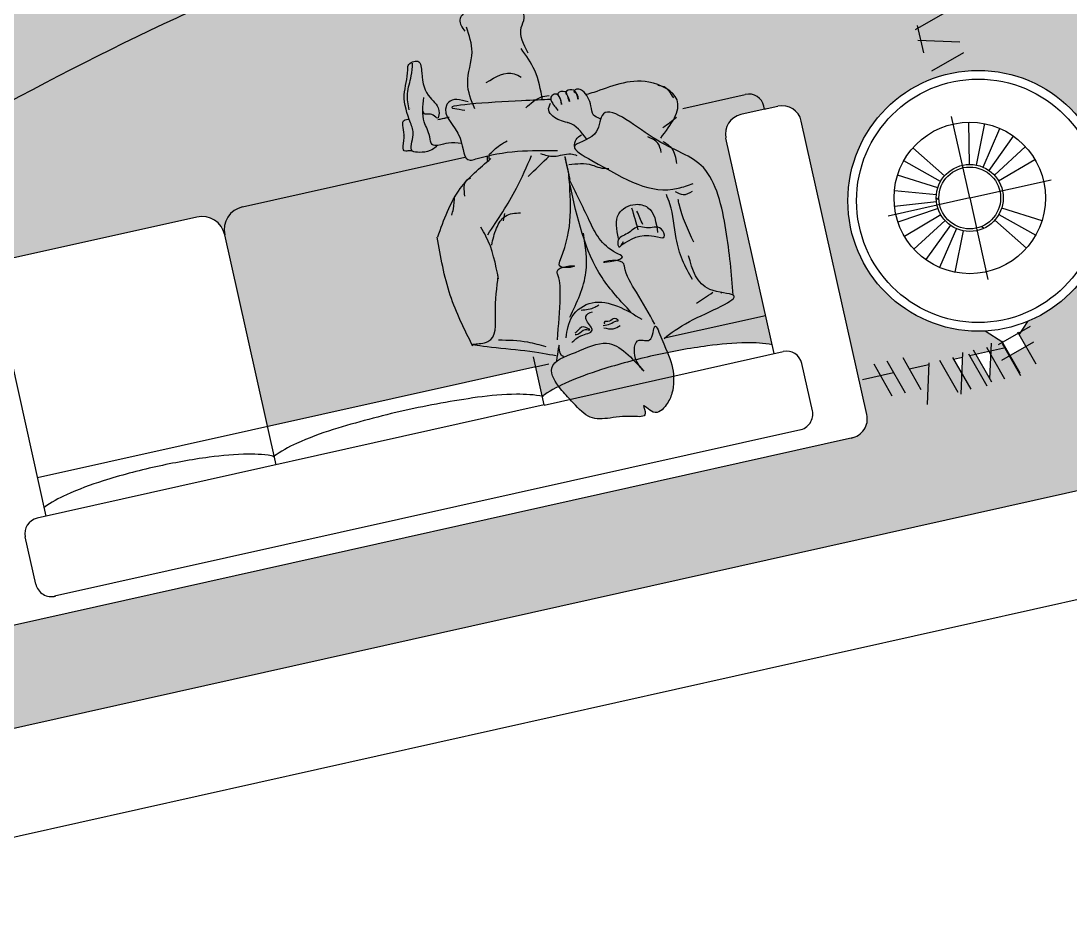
# Model space of a CAD drawing. Extents: x -6935 to 6681, y -4073 to 3778.
# Drawn here: x -339.9 to -111.7, y 275.2 to 472.6 of the extents above; entities that cross this region are included whole.
import ezdxf

# ---------------------------------------------------------------- set-up
doc = ezdxf.new("R2010")
doc.units = 0
doc.header["$MEASUREMENT"] = 0
for name, color, linetype in [('3', 3, 'Continuous'), ('6', 7, 'Continuous'), ('8', 8, 'Continuous'), ('平面布置', 7, 'Continuous')]:
    doc.layers.add(name, color=color, linetype=linetype)
doc.layers.add('blue', color=160, linetype='Continuous', lineweight=0)

# ---------------------------------------------------------------- blocks, each defined once
blk = doc.blocks.new('salon2')
at = {"layer": '3', "ltscale": 3}
h = blk.add_hatch(color=252, dxfattribs=at)
edge = h.paths.add_edge_path()
edge.add_spline(control_points=[(-0.2052, 0.9601), (-0.174, 0.9777), (-0.1221, 1.0096), (-0.1415, 1.0854), (-0.1498, 1.1638), (-0.2103, 1.1435), (-0.2445, 1.121), (-0.3057, 1.0887), (-0.2902, 1.0338), (-0.315, 0.9671), (-0.2734, 0.9773), (-0.3177, 0.9531), (-0.2963, 0.9228), (-0.2681, 0.9), (-0.2122, 0.8888), (-0.1771, 0.899), (-0.1033, 0.9098), (-0.1614, 0.9226), (-0.1332, 0.9597), (-0.1788, 0.9714), (-0.1985, 0.9636), (-0.2052, 0.9601)], knot_values=[6.92976, 6.92976, 6.92976, 6.92976, 88.633957, 150.80248, 204.81141, 248.139794, 279.389018, 321.893636, 408.375761, 431.643524, 447.144857, 469.07466, 497.305108, 522.125936, 570.063074, 628.708388, 656.922664, 684.873946, 704.64736, 740.083308, 760.727208, 760.727208, 760.727208, 760.727208], degree=3, periodic=0)
at = {"layer": '3', "color": 7}
for p, q in [((-0.4536, 0.5444), (-0.4534, 2.4188)), ((0.3257, 1.8316), (0.3259, 2.3548)), ((-0.3769, 2.3474), (-0.2714, 2.3474)), ((-0.4116, 0.6504), (-0.4109, 2.3134)), ((-0.2377, 1.1831), (-0.2374, 2.3134)), ((-0.2374, 2.2933), (0.2426, 2.2931)), ((-0.1526, 1.1831), (-0.1524, 2.2932)), ((-0.2377, 1.7808), (0.1421, 1.7807)), ((0.1421, 1.7807), (0.2747, 1.7806)), ((0.3257, 1.7296), (0.3257, 1.2343)), ((-0.2377, 1.1833), (-0.2374, 0.6505)), ((-0.2377, 1.1831), (-0.1306, 1.1831)), ((-0.1526, 1.1833), (-0.1526, 1.154)), ((-0.1525, 0.8961), (-0.1524, 0.6706)), ((0.3259, 0.7483), (0.3259, 0.6091)), ((-0.2374, 0.6706), (0.2426, 0.6708)), ((-0.3769, 0.6164), (-0.2714, 0.6165)), ((0.2852, 0.5719), (0.2852, 0.6283)), ((0.2854, 0.5761), (0.2854, 0.5454)), ((0.2854, 0.5751), (0.2919, 0.5751)), ((-0.4109, 0.5026), (0.2429, 0.5029)), ((-0.0076, 0.2541), (-0.0172, 0.3455)), ((0, 0.1817), (0, 0.3635)), ((0.0076, 0.2541), (0.0172, 0.3455)), ((-0.0364, 0.2448), (-0.0824, 0.3244)), ((-0.0225, 0.2509), (-0.0509, 0.3384)), ((0.0225, 0.2509), (0.0509, 0.3384)), ((0.0364, 0.2448), (0.0824, 0.3244)), ((-0.0487, 0.2358), (-0.1102, 0.3041)), ((0.0487, 0.2358), (0.1102, 0.3041)), ((-0.0589, 0.2245), (-0.1332, 0.2785)), ((0.0589, 0.2245), (0.1332, 0.2785)), ((0.0163, 0.2527), (0.0116, 0.2479)), ((-0.0665, 0.2113), (-0.1505, 0.2487)), ((0, 0.1817), (-0.1817, 0.1817)), ((-0.0662, 0.1702), (-0.0709, 0.1655)), ((0, 0.1817), (0, 0)), ((0, 0.1817), (0.1817, 0.1817)), ((0.0712, 0.1666), (0.1611, 0.1475)), ((-0.0589, 0.1389), (-0.1332, 0.0849)), ((0.0589, 0.1389), (0.1332, 0.0849)), ((0.0665, 0.1521), (0.1505, 0.1147)), ((-0.0487, 0.1276), (-0.1102, 0.0593)), ((-0.0364, 0.1187), (-0.0824, 0.0391)), ((0.0364, 0.1187), (0.0824, 0.0391)), ((0.0487, 0.1276), (0.1102, 0.0593)), ((0.0225, 0.1125), (0.0509, 0.0251))]:
    blk.add_line(p, q, dxfattribs=at)
for centre, radius in [((-0.0101, 0.1651), 0.2835), ((0, 0.1817), 0.1647), ((0, 0.1817), 0.0728), ((0, 0.1817), 0.0672)]:
    blk.add_circle(centre, radius, dxfattribs=at)
for centre, radius, start, end in [((-0.3764, 2.3122), 0.0352, 90.762, 182.1128), ((-0.2715, 2.3134), 0.034, 359.9772, 89.9772), ((-0.5013, 2.1788), 0.3057, 11.5033, 21.9875), ((-0.9171, 2.0942), 0.73, 4.8055, 11.5033), ((-1.5887, 2.0377), 1.404, 359.9772, 4.8055), ((-1.5887, 2.0377), 1.404, 355.1489, 359.9772), ((-0.9171, 1.9807), 0.73, 348.451, 355.1489), ((-0.5014, 1.8958), 0.3057, 337.5906, 348.451), ((0.2747, 1.8316), 0.051, 269.9772, 359.9772), ((-0.5015, 1.6671), 0.3057, 21.7999, 22.3637), ((-0.5014, 1.6658), 0.3057, 11.549, 22.4094), ((0.2747, 1.7296), 0.051, 0.0228, 90.0228), ((-0.9171, 1.5809), 0.73, 4.8511, 11.549), ((-2.4486, 1.4691), 2.2655, 0.3248, 4.3921), ((-2.4486, 1.4948), 2.2655, 355.6079, 359.6752), ((-0.9171, 1.383), 0.73, 348.451, 355.1489), ((-0.5014, 1.2981), 0.3057, 337.5906, 348.451), ((-0.5014, 1.0681), 0.3057, 11.549, 22.4094), ((-0.5015, 1.2968), 0.3057, 337.6363, 338.2001), ((-0.9171, 0.9832), 0.73, 4.8511, 11.549), ((-1.5887, 0.9262), 1.404, 0.0228, 4.8511), ((-1.5887, 0.9262), 1.404, 355.1945, 0.0228), ((-0.9171, 0.8697), 0.73, 348.4967, 355.1945), ((-0.5013, 0.7851), 0.3057, 338.0125, 348.4967), ((0.2427, 0.6283), 0.0425, 0.0228, 90.0228), ((-0.3764, 0.6516), 0.0352, 177.8872, 269.238), ((-0.2715, 0.6505), 0.034, 270.0228, 0.0228), ((0.2919, 0.6091), 0.034, 270.0228, 0.0228), ((-0.4107, 0.5456), 0.0429, 178.4457, 269.7882), ((0.2429, 0.5454), 0.0425, 270.0228, 0.0228)]:
    blk.add_arc(centre, radius, start, end, dxfattribs=at)
at = {"layer": '3', "color": 252, "ltscale": 3}
for points, knots in [([(0.362, 1.2888, 0.6857), (0.3596, 1.2942, 0.6857), (0.3539, 1.307, 0.6857), (0.3561, 1.325, 0.6857), (0.3646, 1.353, 0.6857), (0.3959, 1.3284, 0.6857), (0.4351, 1.3354, 0.6857), (0.4863, 1.3405, 0.6857), (0.5223, 1.3162, 0.6857), (0.5524, 1.3117, 0.6857), (0.5573, 1.2801, 0.6857), (0.5108, 1.2892, 0.6857), (0.4722, 1.2883, 0.6857), (0.4448, 1.2611, 0.6857), (0.4156, 1.2742, 0.6857), (0.4374, 1.2813, 0.6857), (0.4324, 1.3013, 0.6857), (0.4409, 1.3007, 0.6857), (0.442, 1.3007, 0.6857)], [0, 0, 0, 0, 15.214729, 36.055512, 48.857472, 79.738512, 103.122769, 157.685733, 206.194273, 214.411126, 234.296897, 257.825245, 307.464974, 341.56748, 352.042995, 362.192251, 380.803332, 383.401633, 383.401633, 383.401633, 383.401633]), ([(0.3635, 1.3421, 0.6857), (0.3645, 1.3454, 0.6857), (0.3661, 1.3501, 0.6857), (0.3663, 1.3686, 0.6857), (0.4009, 1.3456, 0.6857), (0.4352, 1.3544, 0.6857), (0.4335, 1.3386, 0.6857), (0.4331, 1.3347, 0.6857)], [0, 0, 0, 0, 9.109215, 13.285838, 44.707752, 72.752889, 81.852859, 81.852859, 81.852859, 81.852859]), ([(-0.1391, 1.1346, 0.6857), (-0.1317, 1.1519, 0.6857), (-0.1125, 1.1965, 0.6857), (-0.0663, 1.3456, 0.6857), (-0.0844, 1.2534, 0.6857), (-0.0084, 1.2435, 0.6857), (0.0341, 1.2282, 0.6857), (0.0583, 1.2195, 0.6857)], [0, 0, 0, 0, 60.518576, 156.742964, 182.299185, 237.275016, 309.902587, 309.902587, 309.902587, 309.902587]), ([(-0.0792, 1.3068, 0.6857), (-0.0397, 1.3167, 0.6857), (0.0419, 1.3371, 0.6857), (0.1259, 1.3328, 0.6857), (0.1693, 1.3306, 0.6857)], [0, 0, 0, 0, 106.409885, 220.025525, 220.025525, 220.025525, 220.025525]), ([(0.1694, 1.3293, 0.6857), (0.2029, 1.3084, 0.6857), (0.2632, 1.2706, 0.6857), (0.2958, 1.2078, 0.6857), (0.3103, 1.1798, 0.6857)], [0, 0, 0, 0, 101.553402, 183.196527, 183.196527, 183.196527, 183.196527]), ([(0.4523, 1.3303, 0.6857), (0.4645, 1.3298, 0.6857), (0.4899, 1.3288, 0.6857), (0.5195, 1.3094, 0.6857), (0.5411, 1.3032, 0.6857), (0.5501, 1.3007, 0.6857)], [0, 0, 0, 0, 31.421868, 65.723795, 90.374568, 90.374568, 90.374568, 90.374568]), ([(0.3561, 1.2354, 0.6857), (0.3595, 1.2444, 0.6857), (0.3657, 1.2609, 0.6857), (0.3618, 1.2813, 0.6857), (0.3668, 1.3022, 0.6857), (0.393, 1.2964, 0.6857), (0.425, 1.3089, 0.6857), (0.454, 1.2992, 0.6857), (0.4716, 1.2932, 0.6857)], [0, 0, 0, 0, 24.284632, 45.084884, 56.190964, 71.83444, 101.967681, 148.338712, 148.338712, 148.338712, 148.338712]), ([(0.209, 1.2893, 0.6857), (0.2131, 1.2872, 0.6857), (0.2257, 1.2805, 0.6857), (0.2394, 1.2766, 0.6857), (0.2488, 1.274, 0.6857)], [0, 0, 0, 0, 12.001288, 37.458402, 37.458402, 37.458402, 37.458402]), ([(0.4416, 1.201, 0.6857), (0.4496, 1.2165, 0.6857), (0.4591, 1.2347, 0.6857), (0.4264, 1.2663, 0.6857), (0.3843, 1.2231, 0.6857), (0.3139, 1.2403, 0.6857), (0.323, 1.151, 0.6857), (0.3091, 1.0907, 0.6857), (0.2962, 1.0344, 0.6857)], [0, 0, 0, 0, 37.77004, 44.330448, 112.206702, 158.127425, 169.373671, 326.046663, 326.046663, 326.046663, 326.046663]), ([(0.4077, 1.0244, 0.6857), (0.4105, 1.0422, 0.6857), (0.4246, 1.1203, 0.6857), (0.4502, 1.2807, 0.6857), (0.4286, 1.2198, 0.6857), (0.4257, 1.2116, 0.6857)], [229.252261, 229.252261, 229.252261, 229.252261, 259.312026, 344.867622, 358.082672, 358.082672, 358.082672, 358.082672]), ([(0.4183, 1.274, 0.6857), (0.4183, 1.2671, 0.6857), (0.4183, 1.2587, 0.6857), (0.4183, 1.2503, 0.6857), (0.4183, 1.2488, 0.6857)], [0, 0, 0, 0, 18.199941, 22.100035, 22.100035, 22.100035, 22.100035]), ([(-0.1152, 1.1516, 0.6857), (-0.1087, 1.1636, 0.6857), (-0.0919, 1.1945, 0.6857), (-0.0836, 1.2287, 0.6857), (-0.0785, 1.2495, 0.6857)], [0, 0, 0, 0, 36.019014, 92.081432, 92.081432, 92.081432, 92.081432]), ([(0.052, 1.2204, 0.6857), (0.0845, 1.2196, 0.6857), (0.1246, 1.2187, 0.6857), (0.1623, 1.2309, 0.6857), (0.1694, 1.2332, 0.6857)], [0, 0, 0, 0, 84.476355, 104.032988, 104.032988, 104.032988, 104.032988]), ([(0.2427, 1.2526, 0.6857), (0.2568, 1.2514, 0.6857), (0.2748, 1.2498, 0.6857), (0.2786, 1.2344, 0.6857), (0.2794, 1.2312, 0.6857)], [0, 0, 0, 0, 31.408902, 39.899476, 39.899476, 39.899476, 39.899476]), ([(0.1264, 1.2189, 0.6857), (0.1379, 1.2136, 0.6857), (0.159, 1.2037, 0.6857), (0.1869, 1.1773, 0.6857), (0.1833, 1.1542, 0.6857), (0.1815, 1.1424, 0.6857)], [0, 0, 0, 0, 33.626167, 62.160116, 91.695701, 91.695701, 91.695701, 91.695701]), ([(0.1502, 1.2225, 0.6857), (0.1777, 1.1936, 0.6857), (0.2231, 1.1458, 0.6857), (0.2765, 1.1073, 0.6857), (0.2975, 1.0921, 0.6857)], [0, 0, 0, 0, 104.676597, 172.875133, 172.875133, 172.875133, 172.875133]), ([(0.4237, 1.1904, 0.6857), (0.4435, 1.1937, 0.6857), (0.4863, 1.2008, 0.6857), (0.5401, 1.1626, 0.6857), (0.582, 1.1672, 0.6857), (0.6008, 1.1693, 0.6857)], [0, 0, 0, 0, 51.063738, 110.501338, 159.193788, 159.193788, 159.193788, 159.193788]), ([(0.3191, 1.1822, 0.6857), (0.3248, 1.1732, 0.6857), (0.3339, 1.1588, 0.6857), (0.3387, 1.1425, 0.6857), (0.3406, 1.1363, 0.6857)], [0, 0, 0, 0, 27.640179, 44.620551, 44.620551, 44.620551, 44.620551]), ([(0.5163, 1.0502, 0.6857), (0.537, 1.056, 0.6857), (0.5654, 1.0638, 0.6857), (0.5944, 1.0365, 0.6857), (0.6359, 1.0475, 0.6857), (0.6277, 1.1039, 0.6857), (0.6479, 1.1465, 0.6857), (0.6201, 1.1863, 0.6857), (0.6023, 1.1786, 0.6857), (0.5929, 1.1746, 0.6857)], [0, 0, 0, 0, 51.063966, 69.760857, 98.442485, 136.21289, 196.583877, 217.96974, 241.616381, 241.616381, 241.616381, 241.616381]), ([(-0.2131, 0.9557, 0.6857), (-0.1792, 0.9746, 0.6857), (-0.1214, 1.0069, 0.6857), (-0.1415, 1.0854, 0.6857), (-0.1498, 1.1638, 0.6857), (-0.2103, 1.1435, 0.6857), (-0.2445, 1.121, 0.6857), (-0.3057, 1.0887, 0.6857), (-0.2902, 1.0338, 0.6857), (-0.315, 0.9671, 0.6857), (-0.2734, 0.9773, 0.6857), (-0.3177, 0.9531, 0.6857), (-0.2963, 0.9228, 0.6857), (-0.2681, 0.9, 0.6857), (-0.2122, 0.8888, 0.6857), (-0.1771, 0.899, 0.6857), (-0.1033, 0.9098, 0.6857), (-0.1614, 0.9226, 0.6857), (-0.1332, 0.9597, 0.6857), (-0.1838, 0.9727, 0.6857), (-0.204, 0.9609, 0.6857), (-0.2131, 0.9557, 0.6857)], [0, 0, 0, 0, 88.633957, 150.80248, 204.81141, 248.139794, 279.389018, 321.893636, 408.375761, 431.643524, 447.144857, 469.07466, 497.305108, 522.125936, 570.063074, 628.708388, 656.922664, 684.873946, 704.64736, 740.083308, 769.084366, 769.084366, 769.084366, 769.084366]), ([(0.474, 1.1534, 0.6857), (0.4817, 1.1304, 0.6857), (0.4914, 1.1013, 0.6857), (0.4726, 1.081, 0.6857), (0.4687, 1.0767, 0.6857)], [0, 0, 0, 0, 55.878701, 70.732003, 70.732003, 70.732003, 70.732003]), ([(-0.144, 1.1184, 0.6857), (-0.1431, 1.1202, 0.6857), (-0.1386, 1.1287, 0.6857), (-0.1018, 1.1176, 0.6857), (-0.1316, 1.1293, 0.6857), (-0.1496, 1.1363, 0.6857)], [0, 0, 0, 0, 4.957486, 24.33421, 53.851131, 53.851131, 53.851131, 53.851131]), ([(-0.1056, 1.1243, 0.6857), (-0.0756, 1.1149, 0.6857), (-0.0302, 1.1007, 0.6857), (0.0172, 1.09, 0.6857), (0.0521, 1.0958, 0.6857), (0.0392, 1.0208, 0.6857), (0.0427, 1.0937, 0.6857), (0.092, 1.0596, 0.6857), (0.146, 1.0356, 0.6857), (0.2097, 1.0259, 0.6857), (0.2407, 1.0212, 0.6857)], [0, 0, 0, 0, 82.179012, 124.172551, 131.128421, 166.009294, 194.708047, 207.195703, 291.828264, 372.00922, 372.00922, 372.00922, 372.00922]), ([(-0.1052, 1.105, 0.6857), (-0.0899, 1.0991, 0.6857), (-0.0577, 1.0866, 0.6857), (-0.0351, 1.0311, 0.6857), (-0.0616, 0.9773, 0.6857), (-0.0882, 0.9496, 0.6857), (-0.102, 0.9352, 0.6857)], [0, 0, 0, 0, 41.941762, 88.289003, 137.229401, 190.028503, 190.028503, 190.028503, 190.028503]), ([(-0.1183, 1.0952, 0.6857), (-0.1143, 1.0885, 0.6857), (-0.1059, 1.0745, 0.6857), (-0.1078, 1.0368, 0.6857), (-0.0842, 1.053, 0.6857), (-0.0654, 1.0544, 0.6857), (-0.0638, 1.0434, 0.6857), (-0.0628, 1.0364, 0.6857)], [0, 0, 0, 0, 21.811235, 45.429417, 66.268319, 74.855405, 90.278481, 90.278481, 90.278481, 90.278481]), ([(-0.103, 1.0842, 0.6857), (-0.1032, 1.0821, 0.6857), (-0.1039, 1.0734, 0.6857), (-0.0924, 1.065, 0.6857), (-0.1042, 1.0443, 0.6857), (-0.0845, 1.0652, 0.6857), (-0.0959, 1.0751, 0.6857), (-0.099, 1.0822, 0.6857), (-0.0999, 1.0842, 0.6857)], [0, 0, 0, 0, 5.37014, 22.350864, 30.841366, 44.263375, 58.721741, 64.724876, 64.724876, 64.724876, 64.724876]), ([(-0.0633, 1.0873, 0.6857), (-0.0356, 1.0652, 0.6857), (0.0151, 1.0247, 0.6857), (0.0794, 1.0205, 0.6857), (0.1085, 1.0185, 0.6857)], [0, 0, 0, 0, 90.713488, 165.812862, 165.812862, 165.812862, 165.812862]), ([(0.4017, 1.0812, 0.6857), (0.4086, 1.0693, 0.6857), (0.4186, 1.0519, 0.6857), (0.4174, 1.0323, 0.6857), (0.417, 1.0261, 0.6857)], [0, 0, 0, 0, 34.902027, 51.012448, 51.012448, 51.012448, 51.012448]), ([(-0.054, 1.0597, 0.6857), (-0.0553, 1.0493, 0.6857), (-0.0569, 1.0357, 0.6857), (-0.0521, 1.023, 0.6857), (-0.051, 1.02, 0.6857)], [0, 0, 0, 0, 26.8507, 35.340922, 35.340922, 35.340922, 35.340922]), ([(0.2977, 1.072, 0.6857), (0.2925, 1.0631, 0.6857), (0.2809, 1.0434, 0.6857), (0.2873, 1.0142, 0.6857), (0.2787, 0.9995, 0.6857), (0.2763, 0.9955, 0.6857)], [0, 0, 0, 0, 26.441749, 58.774114, 70.780485, 70.780485, 70.780485, 70.780485]), ([(0.4105, 1.0423, 0.6857), (0.4329, 1.0414, 0.6857), (0.4742, 1.0399, 0.6857), (0.5121, 1.056, 0.6857), (0.5295, 1.0635, 0.6857)], [0, 0, 0, 0, 58.013512, 107.149157, 107.149157, 107.149157, 107.149157]), ([(0.3071, 0.9676, 0.6857), (0.3242, 0.9751, 0.6857), (0.3422, 0.983, 0.6857), (0.3552, 1.0098, 0.6857), (0.364, 1.0251, 0.6857), (0.386, 1.0372, 0.6857), (0.3953, 1.0303, 0.6857), (0.4, 1.0268, 0.6857)], [0, 0, 0, 0, 45.537019, 47.905206, 78.191519, 91.952902, 106.155728, 106.155728, 106.155728, 106.155728]), ([(-0.1188, 0.9101, 0.6857), (-0.0932, 0.9175, 0.6857), (-0.0478, 0.9307, 0.6857), (-0.001, 0.9494, 0.6857), (0.0376, 0.945, 0.6857), (0.0394, 1.0308, 0.6857), (0.0312, 0.9318, 0.6857), (0.0707, 0.9866, 0.6857), (0.1346, 1, 0.6857), (0.1988, 1.0156, 0.6857), (0.2328, 1.0238, 0.6857)], [0, 0, 0, 0, 70.409867, 124.986685, 129.624235, 168.516696, 205.713361, 218.8346, 299.734666, 390.28545, 390.28545, 390.28545, 390.28545]), ([(-0.102, 1.0201, 0.6857), (-0.1051, 1.0136, 0.6857), (-0.1108, 1.0019, 0.6857), (-0.107, 0.9896, 0.6857), (-0.1052, 0.9841, 0.6857)], [0, 0, 0, 0, 18.113831, 32.718438, 32.718438, 32.718438, 32.718438]), ([(-0.0969, 1.02, 0.6857), (-0.0973, 1.0147, 0.6857), (-0.0983, 1.004, 0.6857), (-0.093, 0.9947, 0.6857), (-0.0946, 0.9832, 0.6857), (-0.0828, 0.9954, 0.6857), (-0.0947, 1.0024, 0.6857), (-0.0869, 1.0176, 0.6857), (-0.0927, 1.017, 0.6857), (-0.0938, 1.0169, 0.6857)], [0, 0, 0, 0, 13.425536, 27.116244, 29.801129, 37.393081, 48.463136, 59.203416, 61.886553, 61.886553, 61.886553, 61.886553]), ([(-0.0818, 0.955, 0.6857), (-0.0533, 0.9718, 0.6857), (0.0372, 1.025, 0.6857), (0.1439, 1.0243, 0.6857), (0.2169, 1.0238, 0.6857)], [0, 0, 0, 0, 86.085059, 272.751702, 272.751702, 272.751702, 272.751702]), ([(0.261, 1.0169, 0.6857), (0.259, 0.9997, 0.6857), (0.2563, 0.9764, 0.6857), (0.2383, 0.9527, 0.6857), (0.2351, 0.9406, 0.6857), (0.2335, 0.9342, 0.6857)], [0, 0, 0, 0, 44.281186, 59.934993, 76.915365, 76.915365, 76.915365, 76.915365]), ([(0.3433, 0.929, 0.6857), (0.3465, 0.9339, 0.6857), (0.3538, 0.945, 0.6857), (0.3812, 0.94, 0.6857), (0.4049, 0.9461, 0.6857), (0.4186, 0.9606, 0.6857), (0.4148, 0.9757, 0.6857), (0.4069, 0.964, 0.6857), (0.3902, 0.9671, 0.6857), (0.4087, 0.9656, 0.6857), (0.4207, 0.971, 0.6857), (0.4183, 0.9934, 0.6857), (0.4064, 0.9855, 0.6857), (0.3872, 0.9855, 0.6857), (0.4072, 0.9871, 0.6857), (0.4197, 0.9878, 0.6857), (0.4204, 1.0101, 0.6857), (0.4059, 1.0034, 0.6857), (0.3805, 1.0047, 0.6857), (0.4118, 1.0015, 0.6857), (0.4187, 1.0146, 0.6857), (0.4124, 1.0258, 0.6857), (0.4005, 1.0239, 0.6857), (0.3909, 1.0191, 0.6857), (0.3844, 1.0163, 0.6857), (0.3807, 1.0147, 0.6857)], [0, 0, 0, 0, 14.245589, 32.27085, 65.424938, 75.415665, 83.125969, 92.594533, 101.062211, 108.471373, 123.178778, 136.06387, 144.792436, 155.430033, 166.067631, 176.109786, 189.879186, 198.412834, 212.213818, 230.332194, 238.870274, 247.408355, 257.993066, 266.055047, 276.480967, 276.480967, 276.480967, 276.480967]), ([(-0.0944, 0.73, 0.6857), (-0.0486, 0.7236, 0.6857), (0.0433, 0.7109, 0.6857), (0.2036, 0.7121, 0.6857), (0.2548, 0.8196, 0.6857), (0.3921, 0.9184, 0.6857), (0.3008, 0.9398, 0.6857), (0.3056, 1.0193, 0.6857), (0.2092, 0.9097, 0.6857), (0.1514, 0.8522, 0.6857), (0.1601, 0.7736, 0.6857), (0.1614, 0.7619, 0.6857)], [0, 0, 0, 0, 125.422801, 251.68088, 363.259103, 469.510953, 507.917449, 552.801864, 594.966396, 768.088902, 798.341471, 798.341471, 798.341471, 798.341471]), ([(0.2962, 0.9966, 0.6857), (0.3016, 0.9948, 0.6857), (0.3121, 0.9913, 0.6857), (0.3161, 0.981, 0.6857), (0.318, 0.9761, 0.6857)], [0, 0, 0, 0, 14.202992, 27.472435, 27.472435, 27.472435, 27.472435]), ([(0.0653, 0.9434, 0.6857), (0.0733, 0.9212, 0.6857), (0.0838, 0.8923, 0.6857), (0.0536, 0.8438, 0.6857), (0.092, 0.8507, 0.6857), (0.0845, 0.8783, 0.6857), (0.1014, 0.9012, 0.6857), (0.0831, 0.9229, 0.6857), (0.0843, 0.9509, 0.6857), (0.0558, 0.9514, 0.6857), (0.0658, 0.9423, 0.6857), (0.0714, 0.9373, 0.6857)], [0, 0, 0, 0, 64.497154, 84.043581, 100.365205, 128.396624, 142.854646, 168.325592, 192.338234, 203.071238, 216.493247, 216.493247, 216.493247, 216.493247]), ([(0.0806, 0.9465, 0.6857), (0.1004, 0.9462, 0.6857), (0.1358, 0.9457, 0.6857), (0.1502, 0.8985, 0.6857), (0.1293, 0.8565, 0.6857), (0.0967, 0.8591, 0.6857), (0.0744, 0.8608, 0.6857)], [0, 0, 0, 0, 46.862522, 83.38104, 107.393682, 159.00759, 159.00759, 159.00759, 159.00759]), ([(0.2731, 0.8095, 0.6857), (0.2975, 0.7811, 0.6857), (0.3414, 0.73, 0.6857), (0.4217, 0.8233, 0.6857), (0.4038, 0.9007, 0.6857), (0.4013, 0.9414, 0.6857), (0.4011, 0.9471, 0.6857)], [0, 0, 0, 0, 53.201817, 95.441996, 166.7115, 178.37996, 178.37996, 178.37996, 178.37996]), ([(-0.1532, 0.8968, 0.6857), (-0.145, 0.8795, 0.6857), (-0.1231, 0.8331, 0.6857), (-0.102, 0.6832, 0.6857), (-0.0716, 0.8021, 0.6857), (-0.021, 0.8044, 0.6857), (0.0106, 0.8058, 0.6857)], [0, 0, 0, 0, 58.099529, 155.224826, 201.006913, 277.065022, 277.065022, 277.065022, 277.065022]), ([(-0.0418, 0.8087, 0.6857), (-0.0266, 0.8135, 0.6857), (0.0042, 0.8231, 0.6857), (0.0623, 0.8259, 0.6857), (0.1114, 0.8174, 0.6857), (0.1438, 0.8229, 0.6857), (0.1509, 0.8241, 0.6857)], [0, 0, 0, 0, 41.657024, 84.672483, 151.807143, 170.780764, 170.780764, 170.780764, 170.780764]), ([(0.2427, 0.8149, 0.6857), (0.2503, 0.815, 0.6857), (0.267, 0.8152, 0.6857), (0.277, 0.8288, 0.6857), (0.2824, 0.8363, 0.6857)], [0, 0, 0, 0, 18.973621, 41.74948, 41.74948, 41.74948, 41.74948]), ([(0.0372, 0.7884, 0.6857), (0.0661, 0.7948, 0.6857), (0.0985, 0.8019, 0.6857), (0.1314, 0.8016, 0.6857), (0.135, 0.8016, 0.6857)], [0, 0, 0, 0, 77.391086, 86.66573, 86.66573, 86.66573, 86.66573]), ([(0.1535, 0.8043, 0.6857), (0.1489, 0.7992, 0.6857), (0.1393, 0.7885, 0.6857), (0.1434, 0.7746, 0.6857), (0.1455, 0.7672, 0.6857)], [0, 0, 0, 0, 16.728024, 35.434645, 35.434645, 35.434645, 35.434645]), ([(0.2121, 0.7873, 0.6857), (0.2241, 0.7865, 0.6857), (0.2445, 0.7852, 0.6857), (0.2583, 0.7997, 0.6857), (0.2641, 0.8057, 0.6857)], [0, 0, 0, 0, 29.637545, 50.599936, 50.599936, 50.599936, 50.599936]), ([(0.3528, 0.7628, 0.6857), (0.3635, 0.7664, 0.6857), (0.3789, 0.7716, 0.6857), (0.3847, 0.786, 0.6857), (0.3864, 0.7904, 0.6857)], [0, 0, 0, 0, 27.630169, 39.636541, 39.636541, 39.636541, 39.636541])]:
    blk.add_open_spline(points, degree=3, knots=knots, dxfattribs=at)
for points in [[(0.1723, 1.1822, 0.6857), (0.1774, 1.1801, 0.6857), (0.1825, 1.1781, 0.6857), (0.1876, 1.1761, 0.6857)], [(0.2549, 1.1087, 0.6857), (0.2661, 1.0904, 0.6857), (0.2773, 1.072, 0.6857), (0.2886, 1.0536, 0.6857)], [(0.2287, 1.0213, 0.6857), (0.2456, 1.0213, 0.6857), (0.2625, 1.0213, 0.6857), (0.2794, 1.0213, 0.6857)], [(0.4025, 0.9862, 0.6857), (0.4025, 0.9864, 0.6857), (0.4025, 0.9865, 0.6857), (0.4026, 0.9867, 0.6857)], [(0.4011, 0.9658, 0.6857), (0.4011, 0.966, 0.6857), (0.4011, 0.9662, 0.6857), (0.4012, 0.9664, 0.6857)], [(0.0897, 0.9006, 0.6857), (0.106, 0.9016, 0.6857), (0.1224, 0.9026, 0.6857), (0.1387, 0.9036, 0.6857)], [(0.0989, 0.8883, 0.6857), (0.1091, 0.8904, 0.6857), (0.1193, 0.8924, 0.6857), (0.1295, 0.8945, 0.6857)], [(-0.0938, 0.8118, 0.6857), (-0.0887, 0.7985, 0.6857), (-0.0836, 0.7853, 0.6857), (-0.0785, 0.772, 0.6857)], [(0.2947, 0.7996, 0.6857), (0.2998, 0.7883, 0.6857), (0.3049, 0.7771, 0.6857), (0.31, 0.7659, 0.6857)]]:
    blk.add_open_spline(points, degree=3, dxfattribs=at)
at = {"layer": '6', "color": 252}
blk.add_line((-0.0831, 0.7534, 0.6857), (-0.0847, 0.7548, 0.6857), dxfattribs=at)
at = {"layer": '8', "color": 252}
for p, q in [((0.4012, 1.3545, 0.6857), (0.4012, 1.3545, 0.6857)), ((0.4554, 1.3274, 0.6857), (0.4554, 1.3274, 0.6857)), ((0.5369, 1.3138, 0.6857), (0.5369, 1.3138, 0.6857)), ((0.4554, 1.2731, 0.6857), (0.4554, 1.2731, 0.6857)), ((0.4283, 1.0423, 0.6857), (0.4283, 1.0423, 0.6857)), ((0.4012, 0.9473, 0.6857), (0.4012, 0.9473, 0.6857))]:
    blk.add_line(p, q, dxfattribs=at)
for centre, radius, start, end in [((0.0113, -0.7506, 0.6857), 1.9612, 81.0036, 81.3607), ((0.1781, -0.8073, 0.6857), 1.9951, 85.9802, 86.2563)]:
    blk.add_arc(centre, radius, start, end, dxfattribs=at)
at = {"layer": '平面布置', "color": 252}
for p, q in [((-0.3342, 0.495), (-0.3342, 0.4263)), ((-0.3066, 0.4641), (-0.3831, 0.4406)), ((-0.3066, 0.4347), (-0.3831, 0.4112)), ((-0.3066, 0.3994), (-0.3831, 0.3759)), ((-0.3342, 0.391), (-0.3342, 0.3476)), ((-0.3302, 0.3465), (-0.4184, 0.37)), ((-0.3302, 0.323), (-0.4066, 0.2994)), ((-0.3243, 0.27), (-0.4125, 0.2935)), ((-0.3302, 0.2935), (-0.4066, 0.27)), ((-0.3342, 0.2923), (-0.3342, 0.2727)), ((-0.3302, 0.2583), (-0.4066, 0.2347)), ((-0.3342, 0.257), (-0.3342, 0.1769)), ((-0.3243, 0.2465), (-0.4007, 0.223)), ((-0.3243, 0.2171), (-0.4007, 0.1935)), ((-0.3184, 0.2053), (-0.3932, 0.2253)), ((-0.2897, 0.2118), (-0.3215, 0.1801)), ((0.3295, 0.2107, 0.6857), (0.3902, 0.2107, 0.6857)), ((0.3594, 0.2169), (0.3359, 0.1288)), ((0.383, 0.2169), (0.4065, 0.1405)), ((-0.3366, 0.1146), (-0.3602, 0.1911)), ((-0.3013, 0.1146), (-0.3249, 0.1911)), ((0.3105, 0.1264), (0.2869, 0.2028)), ((-0.3243, 0.1818), (-0.4007, 0.1582)), ((-0.3184, 0.1818), (-0.3948, 0.1582)), ((-0.3066, 0.1436), (-0.3831, 0.1201))]:
    blk.add_line(p, q, dxfattribs=at)
at = {"layer": '平面布置', "color": 253}
blk.add_line((-0.3138, 0.1415), (-0.2895, 0.1172), dxfattribs=at)
blk.add_circle((-0.0101, 0.1651), 0.2646, dxfattribs=at)
at = {"layer": '平面布置', "color": 252}
blk.add_arc((-6.1711, 0.2499), 7.0959, 9.37507, 17.5955, dxfattribs=at)

msp = doc.modelspace()

# ---------------------------------------------------------------- hatches: boundary and pattern name
at = {"layer": 'blue', "linetype": 'ByBlock'}
h = msp.add_hatch(dxfattribs=at)
h.set_pattern_fill('ANSI31', color=256)
h.paths.add_polyline_path([(295.67, 857.16), (248.82, 846.71), (274.1, 733.49), (202.85, 717.59), (212.37, 674.96), (346.08, 704.81), (341.07, 727.26), (325.45, 723.77)])
h.paths.add_polyline_path([(40.06, 1051.15), (30.31, 1048.97), (29.22, 1053.85), (20.43, 1051.89), (-5.92, 1046), (-32.27, 1040.12), (-51.45, 1126.01), (-25.09, 1131.89), (-30.54, 1156.29), (-28.59, 1156.72), (-83.72, 1403.65), (-93.48, 1401.47), (-111.13, 1480.52), (-523.96, 1388.35), (-521.78, 1378.59), (-522.41, 1378.45), (-502.59, 1291.17), (-463.37, 1115.5), (-463.06, 1115.57), (-458.7, 1096.05), (-454.34, 1076.53), (-415.12, 900.85), (-394.97, 810.58), (-394.32, 807.65), (-389.81, 787.48), (-515.71, 759.37), (-484.34, 618.83), (-445.12, 443.16), (-426.16, 358.25), (-413.74, 302.62), (-69.22, 379.54), (-82.73, 440.05), (-98.85, 512.27), (-122.17, 616.7), (-88.99, 624.11), (38.87, 652.65), (70.1, 659.62), (8, 937.77), (52.84, 948.02), (51.8, 952.68), (61.56, 954.86)])
h.paths.add_polyline_path([(-79.29, 893.15), (-69.49, 849.24), (-157.32, 829.63), (-167.13, 873.54)], flags=16)
h.paths.add_polyline_path([(-0.19, 708.56, -0.012889), (0.2, 706.14, 0.023659)], flags=16)
h.paths.add_polyline_path([(-35.44, 849.03), (-28.8, 819.28), (-25.09, 820.11), (-19.01, 792.84), (-127.22, 768.68), (-125, 758.77), (-169.23, 748.89), (-171.44, 758.81), (-175.16, 757.98), (-181.25, 785.25), (-177.54, 786.07), (-184.18, 815.82)], flags=16)
h.paths.add_polyline_path([(-39.85, 845.44), (-37.08, 833.05), (-175.9, 802.05), (-178.67, 814.45)], flags=0)
h.paths.add_polyline_path([(-60.76, 822.56), (-59.66, 817.6), (-148.9, 797.67), (-150.01, 802.63)], flags=0)
h.paths.add_polyline_path([(-147.57, 1193.7), (-148.64, 1198.49), (-153.79, 1202.5), (-164.72, 1251.57), (-161.76, 1257.38), (-163.12, 1263.5, -0.414209), (-159.9, 1268.58), (-96.15, 1282.78, -0.414218), (-91.08, 1279.56), (-75.52, 1209.75, -0.414214), (-78.75, 1204.68), (-142.49, 1190.47, -0.414218)], flags=16)
h.paths.add_polyline_path([(-105.83, 1233.82), (-107.96, 1244.01, 0.111802), (-117.97, 1260.36, 0.155329), (-116, 1251.41, -0.154817), (-114.03, 1242.49, 0.154817), (-112.05, 1233.57, -0.154817), (-110.08, 1224.65, 0.154817), (-108.1, 1215.73, 0.106176)], flags=0)
h.paths.add_polyline_path([(-107.97, 1215.59, -0.28671), (-117.94, 1260.5), (-109.49, 1262.38, -0.033535), (-108.94, 1266.7, -0.297569), (-107.64, 1268.03), (-97.72, 1270.24, -0.414218), (-92.64, 1267.02), (-82.15, 1219.94, -0.414209), (-85.37, 1214.86), (-95.06, 1212.7, -0.292234), (-96.78, 1213.33, -0.038221), (-99.48, 1217.49)], flags=0)
h.paths.add_polyline_path([(-284.01, 1230.46, -1), (-263.07, 1230.46, -0.147016), (-264.81, 1224.69, 0.043435), (-167.12, 1281.27), (-168, 1285.24), (-173.15, 1289.25), (-175.53, 1299.94, -0.004413), (-188.11, 1294.56, -0.529188), (-203.25, 1288.44, -0.011106), (-235.55, 1276.58, -0.062755), (-247.39, 1268.8, -0.059165), (-266.37, 1262.13, -0.059164), (-286.39, 1260.09, -0.072719), (-302.57, 1262.73, -0.111053), (-316.35, 1270.78), (-316.35, 1270.79, -0.146738), (-321.25, 1279.53, -0.084946), (-321.01, 1290.6, -0.017236), (-367.95, 1276.86), (-367.38, 1275.52), (-381.73, 1227.34), (-386.62, 1224.05), (-387.94, 1221.05), (-388.55, 1219, -0.414217), (-393.84, 1216.14), (-456.43, 1234.78, -0.41421), (-459.29, 1240.07), (-438.87, 1308.61, -0.414214), (-433.58, 1311.47), (-370.99, 1292.83, -0.41421), (-368.13, 1287.54), (-369.92, 1281.53), (-367.95, 1276.86, 0.017242), (-320.99, 1290.6, -0.160781), (-312.88, 1303.57, -0.091909), (-297.41, 1310.26, -0.115652), (-281.54, 1310.39, 0.029749), (-262.27, 1305.5, 0.139127), (-242.14, 1310.41, -0.195215), (-230.19, 1309.56, -0.264654), (-224.1, 1301.22, -0.155973), (-225.06, 1290.63, -0.106689), (-233.87, 1278.07, -0.009918), (-235.55, 1276.58, 0.011106), (-203.25, 1288.44, -0.25054), (-207.64, 1296.65, -1), (-187.89, 1296.65, -0.053238), (-188.11, 1294.56, 0.004413), (-175.53, 1299.94), (-184.09, 1338.32), (-181.13, 1344.13), (-182.49, 1350.25, -0.414214), (-179.27, 1355.33), (-143.51, 1363.3), (-136.88, 1367.08), (-142.17, 1367.29), (-142.02, 1367.38), (-142.68, 1370.32), (-142.71, 1370.46), (-137.02, 1370.23), (-142.02, 1367.38), (-142, 1367.29), (-136.88, 1367.08), (-143.51, 1363.3), (-115.52, 1369.53, -0.414214), (-110.44, 1366.31), (-94.89, 1296.5, -0.414214), (-98.12, 1291.43), (-161.86, 1277.22, -0.414214), (-166.94, 1280.45), (-167.12, 1281.27, -0.043435), (-264.81, 1224.69, -0.743655)], flags=16)
h.paths.add_polyline_path([(-176.16, 1243.91, -1), (-170.96, 1243.91, -1)], flags=16)
h.paths.add_polyline_path([(-346.88, 1201.36, -1), (-341.68, 1201.36, -1)], flags=16)
h.paths.add_polyline_path([(-362.25, 777.28), (-351.38, 728.6), (-362.82, 726.04, -0.134008), (-469.41, 702.24), (-480.85, 699.69), (-491.72, 748.37)], flags=16)
h.paths.add_polyline_path([(-266.71, 1263.65, -0.059164), (-286.36, 1261.65, -0.072719), (-302.1, 1264.22, -0.106689), (-314.85, 1271.52, -0.155071), (-319.72, 1279.82, -0.081703), (-319.54, 1289.96, -0.163035), (-311.95, 1302.32, -0.091516), (-297.05, 1308.75, -0.115229), (-281.95, 1308.88, 0.029823), (-262.45, 1303.95, 0.138846), (-241.52, 1308.97, -0.19297), (-230.86, 1308.15, -0.2679), (-225.64, 1300.96, -0.157329), (-226.49, 1291.24, -0.106689), (-234.93, 1279.22, -0.072718), (-248.08, 1270.2, -0.059165)], flags=0)
h.paths.add_polyline_path([(-127.47, 1302.48, -0.154817), (-129.44, 1311.4, 0.154817), (-131.42, 1320.32, -0.154817), (-133.39, 1329.24, 0.154817), (-135.37, 1338.16, -0.156424), (-137.33, 1347.18, 0.285003)], flags=0)
h.paths.add_polyline_path([(-128.15, 1337.67, -0.026703), (-128.9, 1346.01, -0.024078), (-128.86, 1349.13), (-137.44, 1347.22, -0.139759), (-126.08, 1326.31, -0.019017)], flags=0)
h.paths.add_polyline_path([(-388.25, 765.37), (-380.96, 753.09), (-378.92, 753.54), (-368.52, 746.75), (-364.82, 730.18), (-372.89, 726.51, -0.037797), (-458.05, 707.5), (-466.91, 707.39), (-470.61, 723.96), (-464.09, 734.53), (-462.05, 734.98), (-460.67, 749.2)], flags=0)
h.paths.add_polyline_path([(-420.65, 1261.39, -0.154817), (-418.11, 1270.17, 0.154817), (-415.57, 1278.95, -0.15276), (-413.09, 1287.62), (-413.15, 1287.64, 0.283498), (-425.73, 1243.84, -0.154819), (-423.19, 1252.62, 0.154815)], flags=0)
h.paths.add_polyline_path([(-437.84, 1242.15, -0.292224), (-439.6, 1241.64), (-449.1, 1244.48, -0.41421), (-451.97, 1249.76), (-438.19, 1295.99, -0.41421), (-432.9, 1298.85), (-423.16, 1295.95, -0.297578), (-421.96, 1294.53, -0.05766), (-421.89, 1287.07, -0.026703), (-423.22, 1278.8, -0.019184), (-426.12, 1267.52, -0.019184), (-429.87, 1256.48, -0.026704), (-433.28, 1248.84, -0.062593)], flags=0)
h.paths.add_polyline_path([(-348.36, 1323.56, -1), (-334.4, 1323.56, -1)], flags=16)
h.paths.add_polyline_path([(-172.81, 603), (-172.46, 602.99), (-172.58, 603.53), (-173.35, 606.1), (-173.48, 606.03)], flags=16)
h.paths.add_polyline_path([(-305.61, 1351.82, -0.425858), (-311.91, 1355.65), (-312.12, 1355.68, -0.418533), (-315.97, 1349.51), (-367.02, 1338.09, -0.414214), (-371.09, 1340.67), (-371.23, 1341.3), (-374.12, 1340.66, -0.414218), (-379.2, 1343.88), (-393.46, 1407.65, -0.407672), (-390.32, 1412.77), (-207.39, 1453.58, -0.414374), (-202.31, 1450.36), (-188.09, 1386.54, -0.414209), (-191.32, 1381.47), (-194.21, 1380.82), (-194.07, 1380.19, -0.414214), (-196.65, 1376.13), (-247.72, 1364.75, -0.41398), (-253.81, 1368.62, -0.41398), (-257.67, 1362.53)], flags=16)
h.paths.add_polyline_path([(-202.47, 593.33, -1), (-207.66, 593.33, -1)], flags=16)
h.paths.add_polyline_path([(-321.43, 1397.31), (-371.44, 1386.12), (-373.3, 1394.42), (-375.26, 1393.98, -0.414214), (-379.32, 1396.56), (-381.6, 1406.75, -0.407789), (-379.07, 1410.97), (-217.54, 1446.96, -0.473352), (-212.68, 1444.51), (-212.68, 1444.56), (-210.39, 1434.27, -0.414091), (-212.97, 1430.21), (-214.93, 1429.77), (-213.08, 1421.47)], flags=0)
h.paths.add_polyline_path([(-184.76, 1402.48, -1), (-151.82, 1402.48, -1)], flags=16)
h.paths.add_polyline_path([(-174.85, 1401.02), (-168.29, 1402.48), (-169.75, 1409.04, 0.35125), (-175.01, 1402.48, 0.054967)], flags=0)
h.paths.add_polyline_path([(-175.57, 1402.48, -1), (-161.01, 1402.48, -1)], flags=0)
h.paths.add_polyline_path([(-147, 1389.69), (-146.96, 1389.49), (-146.65, 1389.67)], flags=16)
h.paths.add_polyline_path([(-146.8, 1394.23), (-146.12, 1394.2), (-143.78, 1395.54), (-149.07, 1395.76), (-148.92, 1395.84), (-149.61, 1398.93), (-143.92, 1398.69), (-148.92, 1395.84), (-148.9, 1395.75), (-143.78, 1395.54), (-146.46, 1394.01)], flags=16)
h.paths.add_polyline_path([(-196.12, 555.83), (-195.05, 551.04), (-196.47, 548.24, 0.018244), (-251.75, 536.48, -0.019322), (-247.53, 535.32, -0.111053), (-233.74, 527.28), (-244.56, 490.46, -0.046343), (-252.68, 487.79, -0.115652), (-268.55, 487.66, 0.029749), (-287.82, 492.55, 0.139127), (-307.95, 487.65, -0.195215), (-319.9, 488.5, -0.264654), (-325.99, 496.83, -0.155973), (-325.04, 507.42, -0.068728), (-319.95, 515.98, 0.009002), (-346.1, 506.25, -0.250542), (-341.7, 498.04, -1), (-361.46, 498.04, -0.053235), (-361.23, 500.12, 0.004413), (-373.81, 494.75), (-365.26, 456.37), (-368.22, 450.56), (-366.85, 444.43, -0.414209), (-370.08, 439.36), (-405.84, 431.39), (-412.46, 427.61), (-407.17, 427.39), (-407.32, 427.31), (-406.63, 424.22), (-412.32, 424.46), (-407.32, 427.31), (-407.34, 427.4), (-412.46, 427.61), (-405.84, 431.39), (-433.82, 425.15, -0.414218), (-438.9, 428.38), (-454.45, 498.19, -0.414209), (-451.23, 503.26), (-387.48, 517.47, -0.414218), (-382.41, 514.24), (-381.34, 509.45), (-378.49, 507.23, -0.095303), (-196.22, 556.88, 0.06199)], flags=16)
h.paths.add_polyline_path([(-446.03, 1361.21, -0.304213), (-428.44, 1387.44), (-426.61, 1390.34), (-428.08, 1392.92), (-424.61, 1394.9), (-426.73, 1398.62), (-426.86, 1399.19), (-423.41, 1393.14), (-420.41, 1393.81), (-420.16, 1399.92), (-417.1, 1394.55), (-423.41, 1393.14), (-422.56, 1391.65), (-419.21, 1389.52, -0.430159), (-389.33, 1361.21, -1)], flags=16)
h.paths.add_polyline_path([(-444.14, 1361.21, -1), (-391.22, 1361.21, -1)], flags=0)
h.paths.add_polyline_path([(-265.34, 564.23, -1), (-286.27, 564.23, -1)], flags=16)
h.paths.add_polyline_path([(-432.31, 1360.59, -1), (-399.37, 1360.59, -1)], flags=0)
h.paths.add_polyline_path([(-422.4, 1359.13), (-415.84, 1360.59), (-417.3, 1367.15, 0.35125), (-422.56, 1360.59, 0.054967)], flags=0)
h.paths.add_polyline_path([(-423.12, 1360.59, -1), (-408.56, 1360.59, -1)], flags=16)
h.paths.add_polyline_path([(-153.54, 1418.13), (-153.35, 1418.13), (-153.37, 1418.23)], flags=16)
h.paths.add_polyline_path([(-149.91, 1422.96), (-153.76, 1425.41), (-153.08, 1425.38), (-150.74, 1426.71), (-156.03, 1426.93), (-155.88, 1427.02), (-156.54, 1429.96), (-156.57, 1430.1), (-150.88, 1429.87), (-155.88, 1427.02), (-155.86, 1426.92), (-150.74, 1426.71), (-153.42, 1425.19), (-146.1, 1420.54), (-153.61, 1420.85)], flags=16)
h.paths.add_polyline_path([(-293.89, 531.33), (-293.13, 533.25, 0.023626), (-300.61, 530.25), (-301.44, 528.14, -0.024482)], flags=0)
h.paths.add_polyline_path([(-248, 533.83, -0.068209), (-239.46, 529.78), (-251.21, 489.77, -0.010561), (-253.04, 489.31, -0.115229), (-268.14, 489.17, 0.023638), (-283.56, 493.27), (-269.21, 536.32, -0.016352), (-263.74, 536.41, -0.072721)], flags=0)
h.paths.add_polyline_path([(-163.24, 1447.75), (-163.32, 1447.88), (-160.88, 1449.27), (-160.91, 1449.33), (-160.79, 1449.32), (-156.47, 1451.78), (-155.85, 1451.96)], flags=16)
h.paths.add_polyline_path([(-414.24, 1395.19), (-414.1, 1398.72), (-412.33, 1395.62)], flags=16)
h.paths.add_polyline_path([(-373.19, 550.78, -1), (-378.38, 550.78, -1)], flags=16)
h.paths.add_polyline_path([(-434.58, 552.61), (-434.73, 552.52), (-434.04, 549.44), (-439.73, 549.67), (-434.73, 552.52), (-434.75, 552.61)], flags=16)
h.paths.add_polyline_path([(-429.73, 527.69), (-430.05, 527.52), (-429.69, 527.5)], flags=16)
h.paths.add_polyline_path([(-421.87, 492.21, -0.154817), (-419.9, 483.29, 0.154817), (-417.92, 474.37, -0.154817), (-415.95, 465.45, 0.154817), (-413.98, 456.53, -0.156424), (-412.01, 447.51, 0.285003)], flags=0)
h.paths.add_polyline_path([(-421.19, 457.02, -0.026702), (-420.45, 448.68, -0.024079), (-420.48, 445.55), (-411.9, 447.47, -0.139759), (-423.26, 468.38, -0.019017)], flags=0)
h.paths.add_polyline_path([(-103.31, 433.48, -0.30421), (-120.9, 407.25), (-122.74, 404.35), (-121.26, 401.77), (-124.73, 399.79), (-122.61, 396.08), (-122.48, 395.5), (-125.93, 401.55), (-128.93, 400.88), (-129.19, 394.77), (-132.24, 400.14), (-125.93, 401.55), (-126.78, 403.04), (-130.13, 405.17, -0.430162), (-160.01, 433.48, -1)], flags=16)
h.paths.add_polyline_path([(-427.62, 521.43), (-427.77, 521.35), (-427.11, 518.41), (-427.08, 518.26), (-432.77, 518.5), (-427.77, 521.35), (-427.79, 521.44)], flags=16)
h.paths.add_polyline_path([(-105.2, 433.48, -1), (-158.12, 433.48, -1)], flags=0)
h.paths.add_polyline_path([(-170.14, 450.81), (-155.88, 387.04, -0.407672), (-159.02, 381.92), (-341.95, 341.11, -0.414374), (-347.03, 344.33), (-361.25, 408.15, -0.414209), (-358.02, 413.22), (-355.13, 413.87), (-355.27, 414.5, -0.414205), (-352.69, 418.56), (-301.63, 429.94, -0.414214), (-295.53, 426.07), (-292.65, 413.13), (-286.24, 384.37), (-227.91, 397.38), (-226.48, 390.99, -0.046065), (-221.59, 393.75, -0.029232), (-213.61, 396.77, -0.02107), (-202.19, 399.84, -0.02107), (-190.55, 401.93, -0.029232), (-182.04, 402.59, -0.04578), (-176.47, 402.19), (-186.52, 447.12, -0.414209), (-183.3, 452.2), (-177.8, 453.43), (-175.22, 454.03), (-175.22, 454.03, -0.414218)], flags=16)
h.paths.add_polyline_path([(-117.03, 434.1, -1), (-149.97, 434.1, -1)], flags=0)
h.paths.add_polyline_path([(-126.94, 435.56), (-133.5, 434.1), (-132.04, 427.54, 0.351247), (-126.78, 434.1, 0.054969)], flags=0)
h.paths.add_polyline_path([(-126.23, 434.1, -1), (-140.78, 434.1, -1)], flags=0)
h.paths.add_polyline_path([(-170.02, 398.13), (-167.74, 387.94, -0.407789), (-170.27, 383.72), (-331.8, 347.72, -0.473352), (-336.66, 350.18), (-336.66, 350.13), (-338.95, 360.42, -0.41409), (-336.37, 364.48), (-226.06, 389.09), (-174.08, 400.71, -0.414216)], flags=0)
h.paths.add_polyline_path([(-135.24, 395.97), (-137.01, 399.07), (-135.1, 399.5)], flags=16)
h.paths.add_polyline_path([(-364.58, 392.21, -1), (-397.52, 392.21, -1)], flags=16)
h.paths.add_polyline_path([(-374.49, 393.67), (-381.05, 392.21), (-379.59, 385.64, 0.351247), (-374.33, 392.21, 0.054969)], flags=0)
h.paths.add_polyline_path([(-373.77, 392.21, -1), (-388.33, 392.21, -1)], flags=0)
h.paths.add_polyline_path([(-402.7, 405.02), (-402.34, 405), (-402.38, 405.19)], flags=16)
h.paths.add_polyline_path([(-402.89, 400.68), (-402.54, 400.46), (-403.22, 400.49), (-405.56, 399.15), (-400.27, 398.93), (-400.42, 398.85), (-399.76, 395.91), (-399.73, 395.76), (-405.42, 396), (-400.42, 398.85), (-400.44, 398.94), (-405.56, 399.15)], flags=16)
h.paths.add_polyline_path([(-395.8, 376.55), (-395.44, 376.54), (-395.48, 376.73)], flags=16)
h.paths.add_polyline_path([(-395.74, 373.84), (-395.38, 373.83), (-395.42, 374.02)], flags=16)
h.paths.add_polyline_path([(-395.93, 369.5), (-395.58, 369.28), (-396.26, 369.31), (-398.6, 367.97), (-393.31, 367.76), (-393.46, 367.67), (-392.77, 364.59), (-398.46, 364.82), (-393.46, 367.67), (-393.48, 367.76), (-398.6, 367.97)], flags=16)
h.paths.add_polyline_path([(-388.47, 345.42), (-388.43, 345.36), (-388.56, 345.37), (-392.87, 342.91), (-393.49, 342.73), (-386.1, 346.94), (-386.02, 346.81)], flags=16)
h.paths.add_polyline_path([(259.51, 995.24), (194.2, 980.32), (194.41, 979.39), (168.06, 973.51), (141.71, 967.63), (115.35, 961.74), (89, 955.86), (62.65, 949.98), (8, 937.77), (70.1, 659.62), (38.87, 652.65), (48.24, 610.68), (79.47, 617.66), (73.59, 643.98), (140.15, 658.84), (130.63, 701.46), (112.09, 697.32), (65.89, 904.23), (227.91, 940.4), (236.62, 901.36), (283.47, 911.82), (280.85, 923.53), (279.49, 934.23), (274.64, 933.05)])

# ---------------------------------------------------------------- linework, layer by layer
for q in [(-436.19, 297.61), (-413.74, 302.62)]:
    msp.add_line((-69.22, 379.54), q)
msp.add_lwpolyline([(-436.19, 297.61), (-436.19, 297.61), (-431.18, 275.16), (-41.76, 362.1), (-46.77, 384.55)])
msp.add_lwpolyline([(-436.19, 297.61), (-436.19, 297.61), (-431.18, 275.16), (-41.76, 362.1), (-46.77, 384.55)])
for points, knots in [([(-249.22, 451.12), (-248.54, 451.27), (-247.72, 451.46), (-246.9, 451.64), (-246.76, 451.67)], [0, 0, 0, 0, 18.199941, 22.100035, 22.100035, 22.100035, 22.100035]), ([(-249.22, 451.12), (-248.54, 451.27), (-247.72, 451.46), (-246.9, 451.64), (-246.76, 451.67)], [0, 0, 0, 0, 18.199941, 22.100035, 22.100035, 22.100035, 22.100035]), ([(-249.22, 451.12), (-248.54, 451.27), (-247.82, 451.44), (-247.1, 451.6), (-247.06, 451.61)], [0, 0, 0, 0, 18.199941, 19.414838, 19.414838, 19.414838, 19.414838]), ([(-248.06, 451.38), (-247.77, 451.45), (-247.44, 451.52), (-247.1, 451.6), (-247.06, 451.61)], [10.378718, 10.378718, 10.378718, 10.378718, 18.199941, 19.414838, 19.414838, 19.414838, 19.414838]), ([(-247.78, 451.45), (-247.58, 451.49), (-247.34, 451.54), (-247.1, 451.6), (-247.06, 451.61)], [12.973398, 12.973398, 12.973398, 12.973398, 18.199941, 19.414838, 19.414838, 19.414838, 19.414838])]:
    msp.add_open_spline(points, degree=3, knots=knots, dxfattribs=at)
for points in [[(-249.22, 451.12), (-248.83, 451.21), (-248.45, 451.3), (-248.06, 451.38)], [(-249.22, 451.12), (-248.92, 451.19), (-248.62, 451.26), (-248.32, 451.33)], [(-248.32, 451.33), (-248.23, 451.34), (-248.15, 451.36), (-248.06, 451.38)], [(-248.06, 451.38), (-247.97, 451.4), (-247.87, 451.42), (-247.78, 451.45)], [(-247.06, 451.61), (-246.96, 451.63), (-246.86, 451.65), (-246.76, 451.67)], [(-247.06, 451.61), (-246.96, 451.63), (-246.86, 451.65), (-246.76, 451.67)], [(-247.06, 451.61), (-246.96, 451.63), (-246.86, 451.65), (-246.76, 451.67)], [(-220.43, 438.13), (-220.79, 439.78), (-221.16, 441.43), (-221.53, 443.08)], [(-220.43, 438.13), (-220.79, 439.78), (-221.16, 441.43), (-221.53, 443.08)], [(-220.67, 439.22), (-220.96, 440.51), (-221.24, 441.79), (-221.53, 443.08)], [(-221.04, 440.88), (-221.2, 441.61), (-221.37, 442.35), (-221.53, 443.08)], [(-221.13, 441.29), (-221.26, 441.89), (-221.4, 442.48), (-221.53, 443.08)], [(-221.04, 440.88), (-221.07, 441.02), (-221.1, 441.15), (-221.13, 441.29)], [(-220.67, 439.22), (-220.79, 439.77), (-220.92, 440.33), (-221.04, 440.88)], [(-220.92, 440.33), (-220.96, 440.51), (-221, 440.69), (-221.04, 440.88)], [(-220.67, 439.22), (-220.75, 439.59), (-220.83, 439.96), (-220.92, 440.33)], [(-220.43, 438.13), (-220.51, 438.49), (-220.59, 438.86), (-220.67, 439.22)], [(-220.43, 438.13), (-220.51, 438.49), (-220.59, 438.86), (-220.67, 439.22)], [(-220.43, 438.13), (-220.51, 438.49), (-220.59, 438.86), (-220.67, 439.22)], [(-205.62, 427.19), (-206.07, 428.76), (-206.53, 430.33), (-206.98, 431.9)], [(-205.62, 427.19), (-206.07, 428.76), (-206.53, 430.33), (-206.98, 431.9)], [(-205.79, 427.79), (-206.19, 429.16), (-206.59, 430.53), (-206.98, 431.9)], [(-206.34, 429.69), (-206.55, 430.43), (-206.77, 431.16), (-206.98, 431.9)], [(-206.34, 429.7), (-206.56, 430.44), (-206.77, 431.17), (-206.98, 431.9)], [(-206.34, 429.69), (-206.34, 429.69), (-206.34, 429.7), (-206.34, 429.7)], [(-205.79, 427.78), (-205.97, 428.41), (-206.16, 429.05), (-206.34, 429.69)], [(-206.17, 429.09), (-206.22, 429.29), (-206.28, 429.49), (-206.34, 429.69)], [(-205.79, 427.78), (-205.91, 428.21), (-206.04, 428.65), (-206.17, 429.09)], [(-205.62, 427.19), (-205.68, 427.39), (-205.73, 427.59), (-205.79, 427.79)], [(-205.62, 427.19), (-205.67, 427.39), (-205.73, 427.58), (-205.79, 427.78)], [(-205.79, 427.77), (-205.79, 427.78), (-205.79, 427.78), (-205.79, 427.78)], [(-205.62, 427.19), (-205.67, 427.39), (-205.73, 427.58), (-205.79, 427.77)]]:
    msp.add_open_spline(points, degree=3, dxfattribs=at)

# ---------------------------------------------------------------- block references
at = {"layer": 'blue', "xscale": 99.99999999999999, "yscale": 99.99999999999999, "zscale": 99.99999999999999, "rotation": 102.5853374659379}
msp.add_blockref('salon2', (-115.77, 438.06), dxfattribs=at)

doc.saveas('drawing.dxf')
